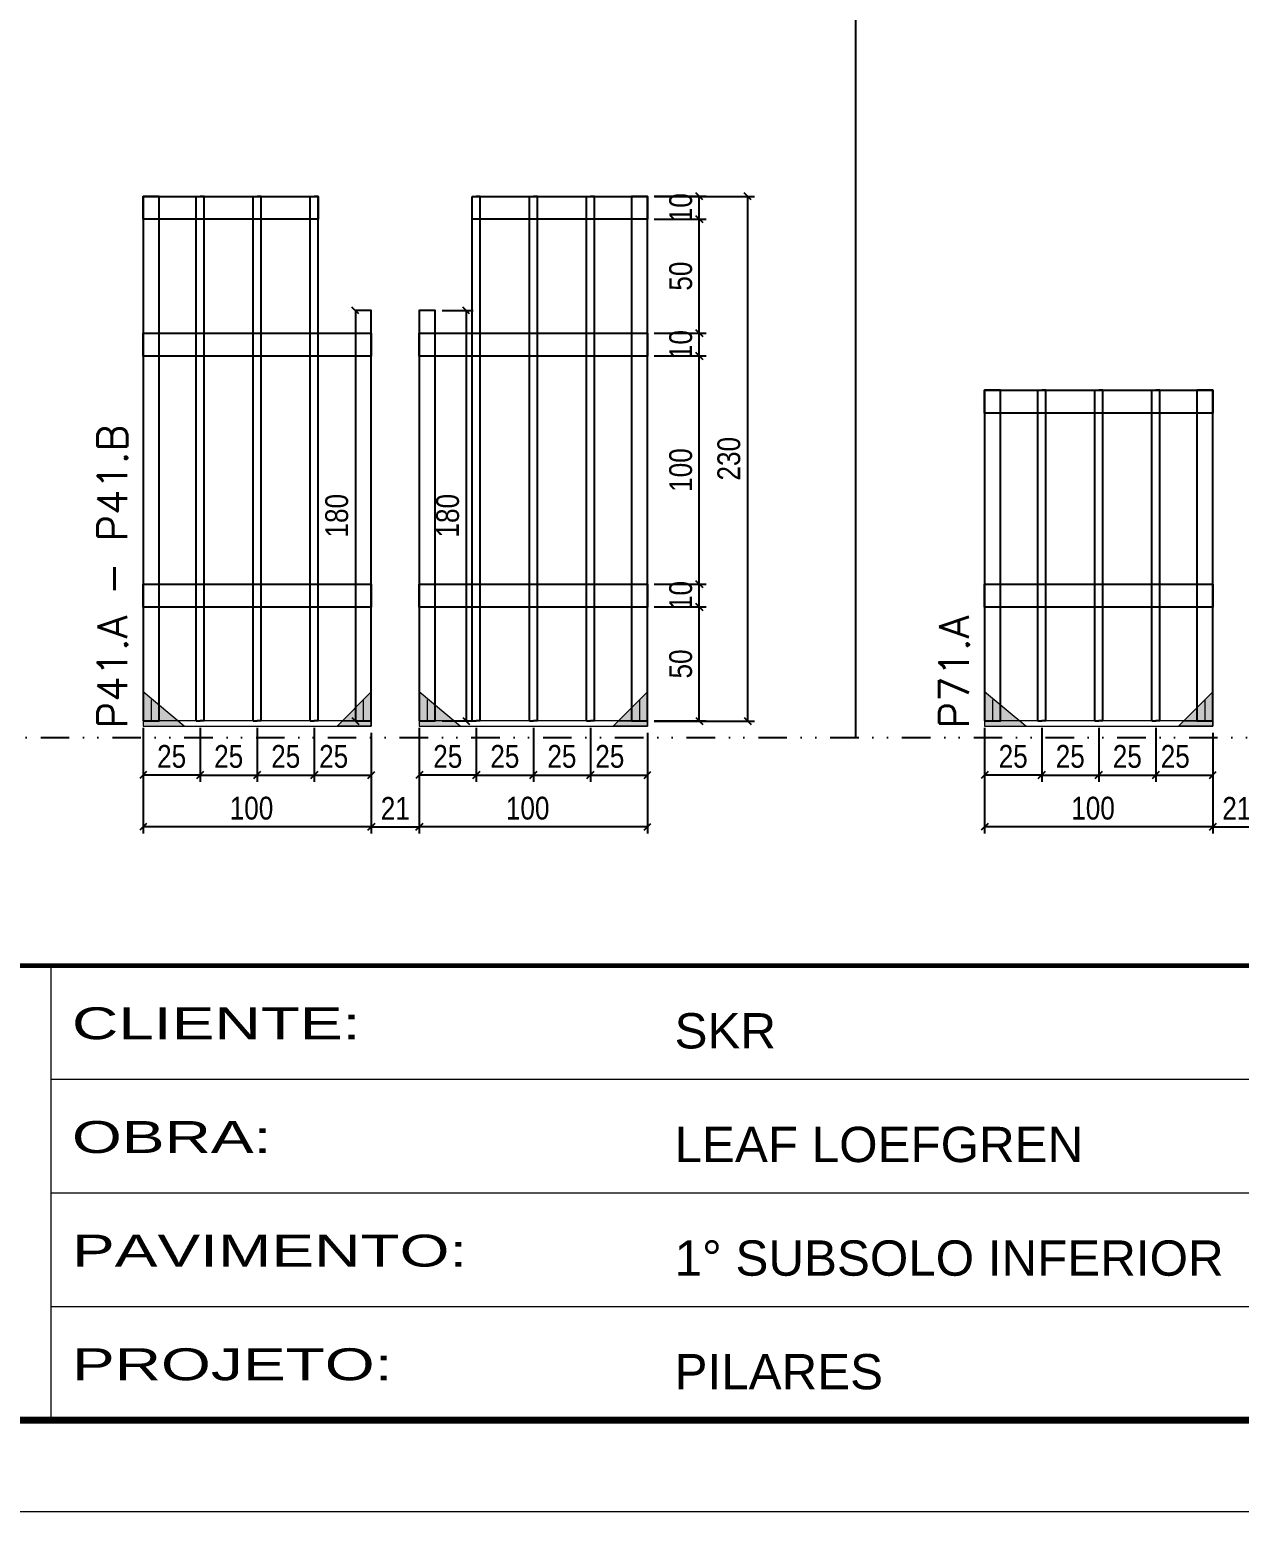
# Model space of a CAD drawing. Extents: x 14400 to 27878, y -21631 to 6985.
# Drawn here: x 16401 to 16931, y -12442 to -11793 of the extents above; entities that cross this region are included whole.
import ezdxf

# ---------------------------------------------------------------- set-up
doc = ezdxf.new("R2010")
doc.units = 0
for name, pattern in [('CONTINUO', [0]), ('DASHED', [0.75, 0.5, -0.25]), ('DIVIDE2', [0.625, 0.25, -0.125, 0, -0.125, 0, -0.125]), ('HIDDEN', [0.375, 0.25, -0.125])]:
    doc.linetypes.add(name, pattern=pattern)
for name, color, linetype in [('COTA', 241, 'Continuous'), ('Nível', 160, 'Continuous'), ('SARR_2.2x10', 60, 'Continuous'), ('SARR_3.5x7', 81, 'Continuous'), ('SARR_7x7', 40, 'Continuous'), ('Texto Nível', 251, 'Continuous')]:
    doc.layers.add(name, color=color, linetype=linetype)
for name, color, linetype, lineweight in [('Folhas', 255, 'Continuous', 9), ('Madeira', 126, 'Continuous', 18), ('Sarr 2.2x7', 40, 'Continuous', 9), ('SARRAFO DE PRESSAO', 251, 'DASHED', 9), ('Texto Seção', 7, 'Continuous', 15)]:
    doc.layers.add(name, color=color, linetype=linetype, lineweight=lineweight)
doc.styles.add('ARIAL', font='arial.ttf')
doc.styles.add('COTA TECNICA', font='techl___.ttf', dxfattribs={"height": 10})
doc.styles.add('REGUA-120', font='ROMANS.shx', dxfattribs={"height": 15})
doc.styles.add('Tecnologia', font='')
doc.styles.get('Tecnologia').set_extended_font_data('Forgotten Futurist')
doc.dimstyles.new('PAINEL', dxfattribs={"dimtxt": 10, "dimasz": 3, "dimexe": 3, "dimexo": 3, "dimgap": 3, "dimtad": 1, "dimdec": 1, "dimzin": 12, "dimdsep": 46, "dimtxsty": 'COTA TECNICA', "dimblk1": 'OBLIQUE', "dimblk2": 'OBLIQUE', "dimsah": 1, "dimcen": 0.9, "dimclrd": 4, "dimclre": 4, "dimclrt": 240, "dimadec": 1, "dimazin": 3, "dimtfac": 1, "dimtdec": 1, "dimtmove": 0, "dimatfit": 3, "dimfxl": 1, "dimtolj": 1, "dimtzin": 12, "dimarcsym": 0})

# ---------------------------------------------------------------- blocks, each defined once
blk = doc.blocks.new('9999999999')
at = {"color": 30, "linetype": 'CONTINUO'}
for p, q in [((98564.56, 34230.21), (98564.56, 34429.45)), ((98564.56, 34379.64), (99583.98, 34379.64)), ((98564.56, 34329.83), (99487.98, 34329.83)), ((98564.56, 34280.02), (99487.98, 34280.02))]:
    blk.add_line(p, q, dxfattribs=at)
at = {"color": 30, "linetype": 'CONTINUO', "const_width": 2}
blk.add_lwpolyline([(99583.98, 34230.21), (99583.98, 34414.45, 0.414214), (99568.98, 34429.45), (98228.98, 34429.45, 0.414214), (98213.98, 34414.45), (98213.98, 34245.21, 0.414214), (98228.98, 34230.21), (99583.98, 34230.21)], format="xyb", dxfattribs=at)
at = {"layer": 'Folhas'}
blk.add_lwpolyline([(98138.98, 34190.21), (99623.98, 34190.21), (99623.98, 35240.21), (98138.98, 35240.21)], close=True, dxfattribs=at)
at = {"layer": 'Folhas', "color": 30, "const_width": 3}
blk.add_lwpolyline([(98213.98, 34230.21), (99583.98, 34230.21), (99583.98, 35200.21), (98213.98, 35200.21)], close=True, dxfattribs=at)
at = {"color": 7, "linetype": 'Continuous', "ltscale": 5, "style": 'ARIAL'}
for s, height, p in [('SKR', 15.483, (98837.68, 34393.13)), ('LEAF LOEFGREN', 15.4829, (98837.68, 34343.32)), ('1° SUBSOLO INFERIOR', 15.4829, (98837.68, 34293.51)), ('PILARES', 15.483, (98837.68, 34243.7))]:
    blk.add_text(s, height=height, dxfattribs=at).set_placement(p)
at = {"layer": 'Folhas', "color": 7, "style": 'Tecnologia', "width": 1.5}
for s, p in [('CLIENTE:', (98573.65, 34397.17)), ('OBRA:', (98573.65, 34347.31)), ('PAVIMENTO:', (98573.65, 34297.5)), ('PROJETO:', (98573.65, 34247.69))]:
    blk.add_text(s, height=14, dxfattribs=at).set_placement(p)
blk = doc.blocks.new('_Oblique')
at = {"color": 0, "linetype": 'ByBlock', "lineweight": -2}
blk.add_line((-0.5, -0.5), (0.5, 0.5), dxfattribs=at)
blk = doc.blocks.new('*D2053')
at = {"layer": 'COTA', "color": 4, "lineweight": -2, "transparency": 16777216}
for p, q in [((16571.8, -12114.19), (16571.8, -12145.37)), ((16671.8, -12114.19), (16671.8, -12145.37)), ((16671.8, -12142.37), (16571.8, -12142.37))]:
    blk.add_line(p, q, dxfattribs=at)
at = {"layer": 'Defpoints', "color": 0, "transparency": 16777216}
for p in [(16571.8, -12111.19), (16671.8, -12111.19), (16571.8, -12142.37)]:
    blk.add_point(p, dxfattribs=at)
at = {"layer": 'COTA', "color": 4, "lineweight": -2, "transparency": 16777216, "xscale": 3, "yscale": 3, "zscale": 3, "rotation": 180}
blk.add_blockref('_Oblique', (16571.8, -12142.37), dxfattribs=at)
at = {"layer": 'COTA', "color": 4, "lineweight": -2, "transparency": 16777216, "xscale": 3, "yscale": 3, "zscale": 3}
blk.add_blockref('_Oblique', (16671.8, -12142.37), dxfattribs=at)
at = {"layer": 'COTA', "color": 240, "transparency": 16777216, "insert": (16619.3, -12134.27), "char_height": 10, "attachment_point": 5, "style": 'COTA TECNICA'}
blk.add_mtext('\\A1;100', dxfattribs=at)
blk = doc.blocks.new('*D2054')
at = {"layer": 'COTA', "color": 4, "lineweight": -2, "transparency": 16777216}
for p, q in [((16571.8, -12098.99), (16571.8, -12122.69)), ((16596.8, -12098.99), (16596.8, -12122.69)), ((16596.8, -12119.69), (16571.8, -12119.69))]:
    blk.add_line(p, q, dxfattribs=at)
at = {"layer": 'Defpoints', "color": 0, "transparency": 16777216}
for p in [(16571.8, -12095.99), (16596.8, -12095.99), (16571.8, -12119.69)]:
    blk.add_point(p, dxfattribs=at)
at = {"layer": 'COTA', "color": 4, "lineweight": -2, "transparency": 16777216, "xscale": 3, "yscale": 3, "zscale": 3, "rotation": 180}
blk.add_blockref('_Oblique', (16571.8, -12119.69), dxfattribs=at)
at = {"layer": 'COTA', "color": 4, "lineweight": -2, "transparency": 16777216, "xscale": 3, "yscale": 3, "zscale": 3}
blk.add_blockref('_Oblique', (16596.8, -12119.69), dxfattribs=at)
at = {"layer": 'COTA', "color": 240, "transparency": 16777216, "insert": (16584.3, -12111.58), "char_height": 10, "attachment_point": 5, "style": 'COTA TECNICA'}
blk.add_mtext('\\A1;25', dxfattribs=at)
blk = doc.blocks.new('*D2055')
at = {"layer": 'COTA', "color": 4, "lineweight": -2, "transparency": 16777216}
for p, q in [((16646.8, -12098.99), (16646.8, -12122.69)), ((16671.8, -12101.19), (16671.8, -12122.69)), ((16646.8, -12119.69), (16671.8, -12119.69))]:
    blk.add_line(p, q, dxfattribs=at)
at = {"layer": 'Defpoints', "color": 0, "transparency": 16777216}
for p in [(16646.8, -12095.99), (16671.8, -12098.19), (16671.8, -12119.69)]:
    blk.add_point(p, dxfattribs=at)
at = {"layer": 'COTA', "color": 4, "lineweight": -2, "transparency": 16777216, "xscale": 3, "yscale": 3, "zscale": 3, "rotation": 180}
blk.add_blockref('_Oblique', (16646.8, -12119.69), dxfattribs=at)
at = {"layer": 'COTA', "color": 4, "lineweight": -2, "transparency": 16777216, "xscale": 3, "yscale": 3, "zscale": 3}
blk.add_blockref('_Oblique', (16671.8, -12119.69), dxfattribs=at)
at = {"layer": 'COTA', "color": 240, "transparency": 16777216, "insert": (16655.3, -12111.58), "char_height": 10, "attachment_point": 5, "style": 'COTA TECNICA'}
blk.add_mtext('\\A1;25', dxfattribs=at)
blk = doc.blocks.new('*D2056')
at = {"layer": 'COTA', "color": 4, "lineweight": -2, "transparency": 16777216}
for p, q in [((16596.8, -12098.99), (16596.8, -12122.69)), ((16621.8, -12098.99), (16621.8, -12122.69)), ((16596.8, -12119.69), (16621.8, -12119.69))]:
    blk.add_line(p, q, dxfattribs=at)
at = {"layer": 'Defpoints', "color": 0, "transparency": 16777216}
for p in [(16596.8, -12095.99), (16621.8, -12095.99), (16621.8, -12119.69)]:
    blk.add_point(p, dxfattribs=at)
at = {"layer": 'COTA', "color": 4, "lineweight": -2, "transparency": 16777216, "xscale": 3, "yscale": 3, "zscale": 3, "rotation": 180}
blk.add_blockref('_Oblique', (16596.8, -12119.69), dxfattribs=at)
at = {"layer": 'COTA', "color": 4, "lineweight": -2, "transparency": 16777216, "xscale": 3, "yscale": 3, "zscale": 3}
blk.add_blockref('_Oblique', (16621.8, -12119.69), dxfattribs=at)
at = {"layer": 'COTA', "color": 240, "transparency": 16777216, "insert": (16609.3, -12111.58), "char_height": 10, "attachment_point": 5, "style": 'COTA TECNICA'}
blk.add_mtext('\\A1;25', dxfattribs=at)
blk = doc.blocks.new('*D2057')
at = {"layer": 'COTA', "color": 4, "lineweight": -2, "transparency": 16777216}
for p, q in [((16621.8, -12098.99), (16621.8, -12122.69)), ((16646.8, -12098.99), (16646.8, -12122.69)), ((16621.8, -12119.69), (16646.8, -12119.69))]:
    blk.add_line(p, q, dxfattribs=at)
at = {"layer": 'Defpoints', "color": 0, "transparency": 16777216}
for p in [(16621.8, -12095.99), (16646.8, -12095.99), (16646.8, -12119.69)]:
    blk.add_point(p, dxfattribs=at)
at = {"layer": 'COTA', "color": 4, "lineweight": -2, "transparency": 16777216, "xscale": 3, "yscale": 3, "zscale": 3, "rotation": 180}
blk.add_blockref('_Oblique', (16621.8, -12119.69), dxfattribs=at)
at = {"layer": 'COTA', "color": 4, "lineweight": -2, "transparency": 16777216, "xscale": 3, "yscale": 3, "zscale": 3}
blk.add_blockref('_Oblique', (16646.8, -12119.69), dxfattribs=at)
at = {"layer": 'COTA', "color": 240, "transparency": 16777216, "insert": (16634.3, -12111.58), "char_height": 10, "attachment_point": 5, "style": 'COTA TECNICA'}
blk.add_mtext('\\A1;25', dxfattribs=at)
blk = doc.blocks.new('*D2058')
at = {"layer": 'COTA', "color": 4, "lineweight": -2, "transparency": 16777216}
for p, q in [((16674.8, -12045.99), (16697.5, -12045.99)), ((16694.5, -12095.99), (16694.5, -12045.99)), ((16674.8, -12095.99), (16697.5, -12095.99))]:
    blk.add_line(p, q, dxfattribs=at)
at = {"layer": 'Defpoints', "color": 0, "transparency": 16777216}
for p in [(16671.8, -12045.99), (16694.5, -12045.99), (16671.8, -12095.99)]:
    blk.add_point(p, dxfattribs=at)
at = {"layer": 'COTA', "color": 4, "lineweight": -2, "transparency": 16777216, "xscale": 3, "yscale": 3, "zscale": 3}
for p, rotation in [((16694.5, -12045.99), 90), ((16694.5, -12095.99), 270)]:
    blk.add_blockref('_Oblique', p, dxfattribs=dict(at, rotation=rotation))
at = {"layer": 'COTA', "color": 240, "transparency": 16777216, "insert": (16686.39, -12070.99), "char_height": 10, "attachment_point": 5, "rotation": 90, "style": 'COTA TECNICA'}
blk.add_mtext('\\A1;50', dxfattribs=at)
blk = doc.blocks.new('*D2059')
at = {"layer": 'COTA', "color": 4, "lineweight": -2, "transparency": 16777216}
for p, q in [((16674.8, -12035.99), (16697.5, -12035.99)), ((16694.5, -12045.99), (16694.5, -12035.99)), ((16674.8, -12045.99), (16697.5, -12045.99))]:
    blk.add_line(p, q, dxfattribs=at)
at = {"layer": 'Defpoints', "color": 0, "transparency": 16777216}
for p in [(16671.8, -12035.99), (16694.5, -12035.99), (16671.8, -12045.99)]:
    blk.add_point(p, dxfattribs=at)
at = {"layer": 'COTA', "color": 4, "lineweight": -2, "transparency": 16777216, "xscale": 3, "yscale": 3, "zscale": 3}
for p, rotation in [((16694.5, -12035.99), 90), ((16694.5, -12045.99), 270)]:
    blk.add_blockref('_Oblique', p, dxfattribs=dict(at, rotation=rotation))
at = {"layer": 'COTA', "color": 240, "transparency": 16777216, "insert": (16686.4, -12040.99), "char_height": 10, "attachment_point": 5, "rotation": 90, "style": 'COTA TECNICA'}
blk.add_mtext('\\A1;10', dxfattribs=at)
blk = doc.blocks.new('*D2060')
at = {"layer": 'COTA', "color": 4, "lineweight": -2, "transparency": 16777216}
for p, q in [((16674.8, -11935.99), (16697.5, -11935.99)), ((16694.5, -12035.99), (16694.5, -11935.99)), ((16674.8, -12035.99), (16697.5, -12035.99))]:
    blk.add_line(p, q, dxfattribs=at)
at = {"layer": 'Defpoints', "color": 0, "transparency": 16777216}
for p in [(16671.8, -11935.99), (16694.5, -11935.99), (16671.8, -12035.99)]:
    blk.add_point(p, dxfattribs=at)
at = {"layer": 'COTA', "color": 4, "lineweight": -2, "transparency": 16777216, "xscale": 3, "yscale": 3, "zscale": 3}
for p, rotation in [((16694.5, -11935.99), 90), ((16694.5, -12035.99), 270)]:
    blk.add_blockref('_Oblique', p, dxfattribs=dict(at, rotation=rotation))
at = {"layer": 'COTA', "color": 240, "transparency": 16777216, "insert": (16686.4, -11985.99), "char_height": 10, "attachment_point": 5, "rotation": 90, "style": 'COTA TECNICA'}
blk.add_mtext('\\A1;100', dxfattribs=at)
blk = doc.blocks.new('*D2061')
at = {"layer": 'COTA', "color": 4, "lineweight": -2, "transparency": 16777216}
for p, q in [((16674.8, -11925.99), (16697.5, -11925.99)), ((16694.5, -11935.99), (16694.5, -11925.99)), ((16674.8, -11935.99), (16697.5, -11935.99))]:
    blk.add_line(p, q, dxfattribs=at)
at = {"layer": 'Defpoints', "color": 0, "transparency": 16777216}
for p in [(16671.8, -11925.99), (16694.5, -11925.99), (16671.8, -11935.99)]:
    blk.add_point(p, dxfattribs=at)
at = {"layer": 'COTA', "color": 4, "lineweight": -2, "transparency": 16777216, "xscale": 3, "yscale": 3, "zscale": 3}
for p, rotation in [((16694.5, -11925.99), 90), ((16694.5, -11935.99), 270)]:
    blk.add_blockref('_Oblique', p, dxfattribs=dict(at, rotation=rotation))
at = {"layer": 'COTA', "color": 240, "transparency": 16777216, "insert": (16686.4, -11930.99), "char_height": 10, "attachment_point": 5, "rotation": 90, "style": 'COTA TECNICA'}
blk.add_mtext('\\A1;10', dxfattribs=at)
blk = doc.blocks.new('*D2062')
at = {"layer": 'COTA', "color": 4, "lineweight": -2, "transparency": 16777216}
for p, q in [((16674.8, -11875.99), (16697.5, -11875.99)), ((16694.5, -11925.99), (16694.5, -11875.99)), ((16674.8, -11925.99), (16697.5, -11925.99))]:
    blk.add_line(p, q, dxfattribs=at)
at = {"layer": 'Defpoints', "color": 0, "transparency": 16777216}
for p in [(16671.8, -11875.99), (16694.5, -11875.99), (16671.8, -11925.99)]:
    blk.add_point(p, dxfattribs=at)
at = {"layer": 'COTA', "color": 4, "lineweight": -2, "transparency": 16777216, "xscale": 3, "yscale": 3, "zscale": 3}
for p, rotation in [((16694.5, -11875.99), 90), ((16694.5, -11925.99), 270)]:
    blk.add_blockref('_Oblique', p, dxfattribs=dict(at, rotation=rotation))
at = {"layer": 'COTA', "color": 240, "transparency": 16777216, "insert": (16686.39, -11900.99), "char_height": 10, "attachment_point": 5, "rotation": 90, "style": 'COTA TECNICA'}
blk.add_mtext('\\A1;50', dxfattribs=at)
blk = doc.blocks.new('*D2063')
at = {"layer": 'COTA', "color": 4, "lineweight": -2, "transparency": 16777216}
for p, q in [((16674.8, -11865.99), (16697.5, -11865.99)), ((16694.5, -11875.99), (16694.5, -11865.99)), ((16674.8, -11875.99), (16697.5, -11875.99))]:
    blk.add_line(p, q, dxfattribs=at)
at = {"layer": 'Defpoints', "color": 0, "transparency": 16777216}
for p in [(16671.8, -11865.99), (16694.5, -11865.99), (16671.8, -11875.99)]:
    blk.add_point(p, dxfattribs=at)
at = {"layer": 'COTA', "color": 4, "lineweight": -2, "transparency": 16777216, "xscale": 3, "yscale": 3, "zscale": 3}
for p, rotation in [((16694.5, -11865.99), 90), ((16694.5, -11875.99), 270)]:
    blk.add_blockref('_Oblique', p, dxfattribs=dict(at, rotation=rotation))
at = {"layer": 'COTA', "color": 240, "transparency": 16777216, "insert": (16686.4, -11870.99), "char_height": 10, "attachment_point": 5, "rotation": 90, "style": 'COTA TECNICA'}
blk.add_mtext('\\A1;10', dxfattribs=at)
blk = doc.blocks.new('*D2064')
at = {"layer": 'COTA', "color": 4, "lineweight": -2, "transparency": 16777216}
for p, q in [((16674.81, -11866.03), (16718.72, -11866.03)), ((16715.72, -12096.03), (16715.72, -11866.03)), ((16674.8, -12096.03), (16718.72, -12096.03))]:
    blk.add_line(p, q, dxfattribs=at)
at = {"layer": 'Defpoints', "color": 0, "transparency": 16777216}
for p in [(16671.81, -11866.03), (16715.72, -11866.03), (16671.8, -12096.03)]:
    blk.add_point(p, dxfattribs=at)
at = {"layer": 'COTA', "color": 4, "lineweight": -2, "transparency": 16777216, "xscale": 3, "yscale": 3, "zscale": 3}
for p, rotation in [((16715.72, -11866.03), 90), ((16715.72, -12096.03), 270)]:
    blk.add_blockref('_Oblique', p, dxfattribs=dict(at, rotation=rotation))
at = {"layer": 'COTA', "color": 240, "transparency": 16777216, "insert": (16707.5, -11981.03), "char_height": 10, "attachment_point": 5, "rotation": 90, "style": 'COTA TECNICA'}
blk.add_mtext('\\A1;230', dxfattribs=at)
blk = doc.blocks.new('*D2065')
at = {"layer": 'COTA', "color": 4, "lineweight": -2, "transparency": 16777216}
for p, q in [((16450.8, -12114.19), (16450.8, -12145.37)), ((16550.8, -12114.19), (16550.8, -12145.37)), ((16550.8, -12142.37), (16450.8, -12142.37))]:
    blk.add_line(p, q, dxfattribs=at)
at = {"layer": 'Defpoints', "color": 0, "transparency": 16777216}
for p in [(16450.8, -12111.19), (16550.8, -12111.19), (16450.8, -12142.37)]:
    blk.add_point(p, dxfattribs=at)
at = {"layer": 'COTA', "color": 4, "lineweight": -2, "transparency": 16777216, "xscale": 3, "yscale": 3, "zscale": 3, "rotation": 180}
blk.add_blockref('_Oblique', (16450.8, -12142.37), dxfattribs=at)
at = {"layer": 'COTA', "color": 4, "lineweight": -2, "transparency": 16777216, "xscale": 3, "yscale": 3, "zscale": 3}
blk.add_blockref('_Oblique', (16550.8, -12142.37), dxfattribs=at)
at = {"layer": 'COTA', "color": 240, "transparency": 16777216, "insert": (16498.3, -12134.27), "char_height": 10, "attachment_point": 5, "style": 'COTA TECNICA'}
blk.add_mtext('\\A1;100', dxfattribs=at)
blk = doc.blocks.new('*D2066')
at = {"layer": 'COTA', "color": 4, "lineweight": -2, "transparency": 16777216}
for p, q in [((16450.8, -12098.99), (16450.8, -12122.69)), ((16475.8, -12098.99), (16475.8, -12122.69)), ((16475.8, -12119.69), (16450.8, -12119.69))]:
    blk.add_line(p, q, dxfattribs=at)
at = {"layer": 'Defpoints', "color": 0, "transparency": 16777216}
for p in [(16450.8, -12095.99), (16475.8, -12095.99), (16450.8, -12119.69)]:
    blk.add_point(p, dxfattribs=at)
at = {"layer": 'COTA', "color": 4, "lineweight": -2, "transparency": 16777216, "xscale": 3, "yscale": 3, "zscale": 3, "rotation": 180}
blk.add_blockref('_Oblique', (16450.8, -12119.69), dxfattribs=at)
at = {"layer": 'COTA', "color": 4, "lineweight": -2, "transparency": 16777216, "xscale": 3, "yscale": 3, "zscale": 3}
blk.add_blockref('_Oblique', (16475.8, -12119.69), dxfattribs=at)
at = {"layer": 'COTA', "color": 240, "transparency": 16777216, "insert": (16463.3, -12111.58), "char_height": 10, "attachment_point": 5, "style": 'COTA TECNICA'}
blk.add_mtext('\\A1;25', dxfattribs=at)
blk = doc.blocks.new('*D2067')
at = {"layer": 'COTA', "color": 4, "lineweight": -2, "transparency": 16777216}
for p, q in [((16525.8, -12098.99), (16525.8, -12122.69)), ((16550.8, -12101.19), (16550.8, -12122.69)), ((16525.8, -12119.69), (16550.8, -12119.69))]:
    blk.add_line(p, q, dxfattribs=at)
at = {"layer": 'Defpoints', "color": 0, "transparency": 16777216}
for p in [(16525.8, -12095.99), (16550.8, -12098.19), (16550.8, -12119.69)]:
    blk.add_point(p, dxfattribs=at)
at = {"layer": 'COTA', "color": 4, "lineweight": -2, "transparency": 16777216, "xscale": 3, "yscale": 3, "zscale": 3, "rotation": 180}
blk.add_blockref('_Oblique', (16525.8, -12119.69), dxfattribs=at)
at = {"layer": 'COTA', "color": 4, "lineweight": -2, "transparency": 16777216, "xscale": 3, "yscale": 3, "zscale": 3}
blk.add_blockref('_Oblique', (16550.8, -12119.69), dxfattribs=at)
at = {"layer": 'COTA', "color": 240, "transparency": 16777216, "insert": (16534.3, -12111.58), "char_height": 10, "attachment_point": 5, "style": 'COTA TECNICA'}
blk.add_mtext('\\A1;25', dxfattribs=at)
blk = doc.blocks.new('*D2068')
at = {"layer": 'COTA', "color": 4, "lineweight": -2, "transparency": 16777216}
for p, q in [((16475.8, -12098.99), (16475.8, -12122.69)), ((16500.8, -12098.99), (16500.8, -12122.69)), ((16475.8, -12119.69), (16500.8, -12119.69))]:
    blk.add_line(p, q, dxfattribs=at)
at = {"layer": 'Defpoints', "color": 0, "transparency": 16777216}
for p in [(16475.8, -12095.99), (16500.8, -12095.99), (16500.8, -12119.69)]:
    blk.add_point(p, dxfattribs=at)
at = {"layer": 'COTA', "color": 4, "lineweight": -2, "transparency": 16777216, "xscale": 3, "yscale": 3, "zscale": 3, "rotation": 180}
blk.add_blockref('_Oblique', (16475.8, -12119.69), dxfattribs=at)
at = {"layer": 'COTA', "color": 4, "lineweight": -2, "transparency": 16777216, "xscale": 3, "yscale": 3, "zscale": 3}
blk.add_blockref('_Oblique', (16500.8, -12119.69), dxfattribs=at)
at = {"layer": 'COTA', "color": 240, "transparency": 16777216, "insert": (16488.3, -12111.58), "char_height": 10, "attachment_point": 5, "style": 'COTA TECNICA'}
blk.add_mtext('\\A1;25', dxfattribs=at)
blk = doc.blocks.new('*D2069')
at = {"layer": 'COTA', "color": 4, "lineweight": -2, "transparency": 16777216}
for p, q in [((16500.8, -12098.99), (16500.8, -12122.69)), ((16525.8, -12098.99), (16525.8, -12122.69)), ((16500.8, -12119.69), (16525.8, -12119.69))]:
    blk.add_line(p, q, dxfattribs=at)
at = {"layer": 'Defpoints', "color": 0, "transparency": 16777216}
for p in [(16500.8, -12095.99), (16525.8, -12095.99), (16525.8, -12119.69)]:
    blk.add_point(p, dxfattribs=at)
at = {"layer": 'COTA', "color": 4, "lineweight": -2, "transparency": 16777216, "xscale": 3, "yscale": 3, "zscale": 3, "rotation": 180}
blk.add_blockref('_Oblique', (16500.8, -12119.69), dxfattribs=at)
at = {"layer": 'COTA', "color": 4, "lineweight": -2, "transparency": 16777216, "xscale": 3, "yscale": 3, "zscale": 3}
blk.add_blockref('_Oblique', (16525.8, -12119.69), dxfattribs=at)
at = {"layer": 'COTA', "color": 240, "transparency": 16777216, "insert": (16513.3, -12111.58), "char_height": 10, "attachment_point": 5, "style": 'COTA TECNICA'}
blk.add_mtext('\\A1;25', dxfattribs=at)
blk = doc.blocks.new('*D2070')
at = {"layer": 'COTA', "color": 4, "lineweight": -2, "transparency": 16777216}
for p, q in [((16550.8, -12101.19), (16550.8, -12145.37)), ((16571.8, -12101.19), (16571.8, -12145.37)), ((16550.8, -12142.37), (16571.8, -12142.37))]:
    blk.add_line(p, q, dxfattribs=at)
at = {"layer": 'Defpoints', "color": 0, "transparency": 16777216}
for p in [(16550.8, -12098.19), (16571.8, -12098.19), (16571.8, -12142.37)]:
    blk.add_point(p, dxfattribs=at)
at = {"layer": 'COTA', "color": 4, "lineweight": -2, "transparency": 16777216, "xscale": 3, "yscale": 3, "zscale": 3, "rotation": 180}
blk.add_blockref('_Oblique', (16550.8, -12142.37), dxfattribs=at)
at = {"layer": 'COTA', "color": 4, "lineweight": -2, "transparency": 16777216, "xscale": 3, "yscale": 3, "zscale": 3}
blk.add_blockref('_Oblique', (16571.8, -12142.37), dxfattribs=at)
at = {"layer": 'COTA', "color": 240, "transparency": 16777216, "insert": (16561.3, -12134.31), "char_height": 10, "attachment_point": 5, "style": 'COTA TECNICA'}
blk.add_mtext('\\A1;21', dxfattribs=at)
blk = doc.blocks.new('*D2081')
at = {"layer": 'COTA', "color": 4, "lineweight": -2, "transparency": 16777216}
for p, q in [((16819.54, -12114.19), (16819.54, -12145.37)), ((16919.54, -12114.19), (16919.54, -12145.37)), ((16919.54, -12142.37), (16819.54, -12142.37))]:
    blk.add_line(p, q, dxfattribs=at)
at = {"layer": 'Defpoints', "color": 0, "transparency": 16777216}
for p in [(16819.54, -12111.19), (16919.54, -12111.19), (16819.54, -12142.37)]:
    blk.add_point(p, dxfattribs=at)
at = {"layer": 'COTA', "color": 4, "lineweight": -2, "transparency": 16777216, "xscale": 3, "yscale": 3, "zscale": 3, "rotation": 180}
blk.add_blockref('_Oblique', (16819.54, -12142.37), dxfattribs=at)
at = {"layer": 'COTA', "color": 4, "lineweight": -2, "transparency": 16777216, "xscale": 3, "yscale": 3, "zscale": 3}
blk.add_blockref('_Oblique', (16919.54, -12142.37), dxfattribs=at)
at = {"layer": 'COTA', "color": 240, "transparency": 16777216, "insert": (16867.04, -12134.27), "char_height": 10, "attachment_point": 5, "style": 'COTA TECNICA'}
blk.add_mtext('\\A1;100', dxfattribs=at)
blk = doc.blocks.new('*D2082')
at = {"layer": 'COTA', "color": 4, "lineweight": -2, "transparency": 16777216}
for p, q in [((16819.54, -12098.99), (16819.54, -12122.69)), ((16844.54, -12098.99), (16844.54, -12122.69)), ((16844.54, -12119.69), (16819.54, -12119.69))]:
    blk.add_line(p, q, dxfattribs=at)
at = {"layer": 'Defpoints', "color": 0, "transparency": 16777216}
for p in [(16819.54, -12095.99), (16844.54, -12095.99), (16819.54, -12119.69)]:
    blk.add_point(p, dxfattribs=at)
at = {"layer": 'COTA', "color": 4, "lineweight": -2, "transparency": 16777216, "xscale": 3, "yscale": 3, "zscale": 3, "rotation": 180}
blk.add_blockref('_Oblique', (16819.54, -12119.69), dxfattribs=at)
at = {"layer": 'COTA', "color": 4, "lineweight": -2, "transparency": 16777216, "xscale": 3, "yscale": 3, "zscale": 3}
blk.add_blockref('_Oblique', (16844.54, -12119.69), dxfattribs=at)
at = {"layer": 'COTA', "color": 240, "transparency": 16777216, "insert": (16832.04, -12111.58), "char_height": 10, "attachment_point": 5, "style": 'COTA TECNICA'}
blk.add_mtext('\\A1;25', dxfattribs=at)
blk = doc.blocks.new('*D2083')
at = {"layer": 'COTA', "color": 4, "lineweight": -2, "transparency": 16777216}
for p, q in [((16894.54, -12098.99), (16894.54, -12122.69)), ((16919.54, -12101.19), (16919.54, -12122.69)), ((16894.54, -12119.69), (16919.54, -12119.69))]:
    blk.add_line(p, q, dxfattribs=at)
at = {"layer": 'Defpoints', "color": 0, "transparency": 16777216}
for p in [(16894.54, -12095.99), (16919.54, -12098.19), (16919.54, -12119.69)]:
    blk.add_point(p, dxfattribs=at)
at = {"layer": 'COTA', "color": 4, "lineweight": -2, "transparency": 16777216, "xscale": 3, "yscale": 3, "zscale": 3, "rotation": 180}
blk.add_blockref('_Oblique', (16894.54, -12119.69), dxfattribs=at)
at = {"layer": 'COTA', "color": 4, "lineweight": -2, "transparency": 16777216, "xscale": 3, "yscale": 3, "zscale": 3}
blk.add_blockref('_Oblique', (16919.54, -12119.69), dxfattribs=at)
at = {"layer": 'COTA', "color": 240, "transparency": 16777216, "insert": (16903.04, -12111.58), "char_height": 10, "attachment_point": 5, "style": 'COTA TECNICA'}
blk.add_mtext('\\A1;25', dxfattribs=at)
blk = doc.blocks.new('*D2084')
at = {"layer": 'COTA', "color": 4, "lineweight": -2, "transparency": 16777216}
for p, q in [((16844.54, -12098.99), (16844.54, -12122.69)), ((16869.54, -12098.99), (16869.54, -12122.69)), ((16844.54, -12119.69), (16869.54, -12119.69))]:
    blk.add_line(p, q, dxfattribs=at)
at = {"layer": 'Defpoints', "color": 0, "transparency": 16777216}
for p in [(16844.54, -12095.99), (16869.54, -12095.99), (16869.54, -12119.69)]:
    blk.add_point(p, dxfattribs=at)
at = {"layer": 'COTA', "color": 4, "lineweight": -2, "transparency": 16777216, "xscale": 3, "yscale": 3, "zscale": 3, "rotation": 180}
blk.add_blockref('_Oblique', (16844.54, -12119.69), dxfattribs=at)
at = {"layer": 'COTA', "color": 4, "lineweight": -2, "transparency": 16777216, "xscale": 3, "yscale": 3, "zscale": 3}
blk.add_blockref('_Oblique', (16869.54, -12119.69), dxfattribs=at)
at = {"layer": 'COTA', "color": 240, "transparency": 16777216, "insert": (16857.04, -12111.58), "char_height": 10, "attachment_point": 5, "style": 'COTA TECNICA'}
blk.add_mtext('\\A1;25', dxfattribs=at)
blk = doc.blocks.new('*D2085')
at = {"layer": 'COTA', "color": 4, "lineweight": -2, "transparency": 16777216}
for p, q in [((16869.54, -12098.99), (16869.54, -12122.69)), ((16894.54, -12098.99), (16894.54, -12122.69)), ((16869.54, -12119.69), (16894.54, -12119.69))]:
    blk.add_line(p, q, dxfattribs=at)
at = {"layer": 'Defpoints', "color": 0, "transparency": 16777216}
for p in [(16869.54, -12095.99), (16894.54, -12095.99), (16894.54, -12119.69)]:
    blk.add_point(p, dxfattribs=at)
at = {"layer": 'COTA', "color": 4, "lineweight": -2, "transparency": 16777216, "xscale": 3, "yscale": 3, "zscale": 3, "rotation": 180}
blk.add_blockref('_Oblique', (16869.54, -12119.69), dxfattribs=at)
at = {"layer": 'COTA', "color": 4, "lineweight": -2, "transparency": 16777216, "xscale": 3, "yscale": 3, "zscale": 3}
blk.add_blockref('_Oblique', (16894.54, -12119.69), dxfattribs=at)
at = {"layer": 'COTA', "color": 240, "transparency": 16777216, "insert": (16882.04, -12111.58), "char_height": 10, "attachment_point": 5, "style": 'COTA TECNICA'}
blk.add_mtext('\\A1;25', dxfattribs=at)
blk = doc.blocks.new('*D2086')
at = {"layer": 'COTA', "color": 4, "lineweight": -2, "transparency": 16777216}
for p, q in [((16919.54, -12101.19), (16919.54, -12145.37)), ((16940.54, -12101.19), (16940.54, -12145.37)), ((16919.54, -12142.37), (16940.54, -12142.37))]:
    blk.add_line(p, q, dxfattribs=at)
at = {"layer": 'Defpoints', "color": 0, "transparency": 16777216}
for p in [(16919.54, -12098.19), (16940.54, -12098.19), (16940.54, -12142.37)]:
    blk.add_point(p, dxfattribs=at)
at = {"layer": 'COTA', "color": 4, "lineweight": -2, "transparency": 16777216, "xscale": 3, "yscale": 3, "zscale": 3, "rotation": 180}
blk.add_blockref('_Oblique', (16919.54, -12142.37), dxfattribs=at)
at = {"layer": 'COTA', "color": 4, "lineweight": -2, "transparency": 16777216, "xscale": 3, "yscale": 3, "zscale": 3}
blk.add_blockref('_Oblique', (16940.54, -12142.37), dxfattribs=at)
at = {"layer": 'COTA', "color": 240, "transparency": 16777216, "insert": (16930.04, -12134.31), "char_height": 10, "attachment_point": 5, "style": 'COTA TECNICA'}
blk.add_mtext('\\A1;21', dxfattribs=at)
blk = doc.blocks.new('*D2129')
at = {"layer": 'COTA', "color": 4, "lineweight": -2, "transparency": 16777216}
for p, q in [((16581.8, -11916.03), (16595.39, -11916.03)), ((16592.39, -11916.03), (16592.39, -12095.99)), ((16581.8, -12095.99), (16595.39, -12095.99))]:
    blk.add_line(p, q, dxfattribs=at)
at = {"layer": 'Defpoints', "color": 0, "transparency": 16777216}
for p in [(16578.8, -11916.03), (16578.8, -12095.99), (16592.39, -12095.99)]:
    blk.add_point(p, dxfattribs=at)
at = {"layer": 'COTA', "color": 4, "lineweight": -2, "transparency": 16777216, "xscale": 3, "yscale": 3, "zscale": 3}
for p, rotation in [((16592.39, -11916.03), 90), ((16592.39, -12095.99), 270)]:
    blk.add_blockref('_Oblique', p, dxfattribs=dict(at, rotation=rotation))
at = {"layer": 'COTA', "color": 240, "transparency": 16777216, "insert": (16584.27, -12006.01), "char_height": 10, "attachment_point": 5, "rotation": 90, "style": 'COTA TECNICA'}
blk.add_mtext('\\A1;180', dxfattribs=at)
blk = doc.blocks.new('*D2130')
at = {"layer": 'COTA', "color": 4, "lineweight": -2, "transparency": 16777216}
for p, q in [((16540.8, -11916.03), (16540.8, -11916.03)), ((16543.8, -11916.03), (16543.8, -12095.99)), ((16546.8, -12095.99), (16546.8, -12095.99))]:
    blk.add_line(p, q, dxfattribs=at)
at = {"layer": 'Defpoints', "color": 0, "transparency": 16777216}
for p in [(16543.8, -11916.03), (16543.8, -12095.99), (16543.8, -12095.99)]:
    blk.add_point(p, dxfattribs=at)
at = {"layer": 'COTA', "color": 4, "lineweight": -2, "transparency": 16777216, "xscale": 3, "yscale": 3, "zscale": 3}
for p, rotation in [((16543.8, -11916.03), 90), ((16543.8, -12095.99), 270)]:
    blk.add_blockref('_Oblique', p, dxfattribs=dict(at, rotation=rotation))
at = {"layer": 'COTA', "color": 240, "transparency": 16777216, "insert": (16535.68, -12006.01), "char_height": 10, "attachment_point": 5, "rotation": 90, "style": 'COTA TECNICA'}
blk.add_mtext('\\A1;180', dxfattribs=at)

msp = doc.modelspace()

# ---------------------------------------------------------------- hatches: boundary and pattern name
at = {"layer": 'Madeira'}
h = msp.add_hatch(color=252, dxfattribs=at)
h.dxf.hatch_style = 2
h.paths.add_polyline_path([(16450.8, -12083.19), (16450.8, -12098.19), (16468.8, -12098.19)])
h = msp.add_hatch(color=252, dxfattribs=at)
h.dxf.hatch_style = 2
h.paths.add_polyline_path([(16550.8, -12083.19), (16550.8, -12098.19), (16535.8, -12098.19)])
h = msp.add_hatch(color=252, dxfattribs=at)
h.dxf.hatch_style = 2
h.paths.add_polyline_path([(16571.8, -12083.19), (16571.8, -12098.19), (16589.8, -12098.19)])
h = msp.add_hatch(color=252, dxfattribs=at)
h.dxf.hatch_style = 2
h.paths.add_polyline_path([(16671.8, -12083.19), (16671.8, -12098.19), (16656.8, -12098.19)])
h = msp.add_hatch(color=252, dxfattribs=at)
h.dxf.hatch_style = 2
h.paths.add_polyline_path([(16819.54, -12083.19), (16819.54, -12098.19), (16837.54, -12098.19)])
h = msp.add_hatch(color=252, dxfattribs=at)
h.dxf.hatch_style = 2
h.paths.add_polyline_path([(16919.54, -12083.19), (16919.54, -12098.19), (16904.54, -12098.19)])

# ---------------------------------------------------------------- linework, layer by layer
at = {"layer": 'Madeira', "color": 1, "linetype": 'HIDDEN'}
for p, q in [((16454.3, -12086.69), (16454.3, -12095.99)), ((16454.3, -12086.69), (16454.3, -12095.99)), ((16547.3, -12086.69), (16547.3, -12095.99)), ((16547.3, -12086.69), (16547.3, -12095.99)), ((16575.3, -12086.69), (16575.3, -12095.99)), ((16575.3, -12086.69), (16575.3, -12095.99)), ((16668.3, -12086.69), (16668.3, -12095.99)), ((16668.3, -12086.69), (16668.3, -12095.99)), ((16823.04, -12086.69), (16823.04, -12095.99)), ((16823.04, -12086.69), (16823.04, -12095.99)), ((16916.04, -12086.69), (16916.04, -12095.99)), ((16916.04, -12086.69), (16916.04, -12095.99)), ((16457.8, -12090.19), (16457.8, -12095.99)), ((16578.8, -12090.19), (16578.8, -12095.99)), ((16826.54, -12090.19), (16826.54, -12095.99)), ((16460.64, -12095.99), (16450.8, -12095.99)), ((16460.64, -12095.99), (16450.8, -12095.99)), ((16466.6, -12095.99), (16450.8, -12095.99)), ((16538, -12095.99), (16550.8, -12095.99)), ((16540.97, -12095.99), (16550.8, -12095.99)), ((16540.97, -12095.99), (16550.8, -12095.99)), ((16581.64, -12095.99), (16571.8, -12095.99)), ((16581.64, -12095.99), (16571.8, -12095.99)), ((16587.6, -12095.99), (16571.8, -12095.99)), ((16659, -12095.99), (16671.8, -12095.99)), ((16661.97, -12095.99), (16671.8, -12095.99)), ((16661.97, -12095.99), (16671.8, -12095.99)), ((16829.37, -12095.99), (16819.54, -12095.99)), ((16829.37, -12095.99), (16819.54, -12095.99)), ((16835.34, -12095.99), (16819.54, -12095.99)), ((16906.74, -12095.99), (16919.54, -12095.99)), ((16909.7, -12095.99), (16919.54, -12095.99)), ((16909.7, -12095.99), (16919.54, -12095.99))]:
    msp.add_line(p, q, dxfattribs=at)
at = {"layer": 'Madeira'}
for p, q in [((16450.8, -12095.99), (16450.8, -12098.19)), ((16450.8, -12095.99), (16450.8, -12098.19)), ((16450.8, -12095.99), (16450.8, -12098.19)), ((16571.8, -12095.99), (16571.8, -12098.19)), ((16571.8, -12095.99), (16571.8, -12098.19)), ((16571.8, -12095.99), (16571.8, -12098.19)), ((16819.54, -12095.99), (16819.54, -12098.19)), ((16819.54, -12095.99), (16819.54, -12098.19)), ((16819.54, -12095.99), (16819.54, -12098.19))]:
    msp.add_line(p, q, dxfattribs=at)
at = {"layer": 'Madeira', "color": 0}
for points in [[(16450.8, -12083.19), (16450.8, -12098.19), (16468.8, -12098.19), (16450.8, -12083.19)], [(16550.8, -12083.19), (16550.8, -12098.19), (16535.8, -12098.19), (16550.8, -12083.19)], [(16571.8, -12083.19), (16571.8, -12098.19), (16589.8, -12098.19), (16571.8, -12083.19)], [(16671.8, -12083.19), (16671.8, -12098.19), (16656.8, -12098.19), (16671.8, -12083.19)], [(16819.54, -12083.19), (16819.54, -12098.19), (16837.54, -12098.19), (16819.54, -12083.19)], [(16919.54, -12083.19), (16919.54, -12098.19), (16904.54, -12098.19), (16919.54, -12083.19)]]:
    msp.add_lwpolyline(points, dxfattribs=at)
at = {"layer": 'Nível', "color": 4, "linetype": 'DIVIDE2', "ltscale": 50}
msp.add_line((16059.97, -12103.19), (17429.97, -12103.19), dxfattribs=at)
at = {"layer": 'Sarr 2.2x7'}
for points in [[(16550.8, -12095.99), (16450.8, -12095.99), (16450.8, -12098.19), (16550.8, -12098.19)], [(16671.8, -12095.99), (16571.8, -12095.99), (16571.8, -12098.19), (16671.8, -12098.19)], [(16919.54, -12095.99), (16819.54, -12095.99), (16819.54, -12098.19), (16919.54, -12098.19)]]:
    msp.add_lwpolyline(points, close=True, dxfattribs=at)
at = {"layer": 'SARR_2.2x10'}
for points in [[(16450.8, -11866.03), (16527.55, -11866.03), (16527.55, -11876.03), (16450.8, -11876.03)], [(16595.05, -11866.03), (16671.81, -11866.03), (16671.81, -11876.03), (16595.05, -11876.03)], [(16450.8, -11926.03), (16550.8, -11926.03), (16550.8, -11936.03), (16450.8, -11936.03)], [(16571.8, -11926.03), (16671.81, -11926.03), (16671.81, -11936.03), (16571.8, -11936.03)], [(16819.54, -11951.03), (16919.54, -11951.03), (16919.54, -11961.03), (16819.54, -11961.03)], [(16450.8, -12036.03), (16550.8, -12036.03), (16550.8, -12046.03), (16450.8, -12046.03)], [(16571.8, -12036.03), (16671.81, -12036.03), (16671.81, -12046.03), (16571.8, -12046.03)], [(16819.54, -12036.03), (16919.54, -12036.03), (16919.54, -12046.03), (16819.54, -12046.03)]]:
    msp.add_lwpolyline(points, close=True, dxfattribs=at)
at = {"layer": 'SARR_3.5x7'}
for p, q in [((16474.05, -12095.99), (16474.05, -11866.03)), ((16474.05, -11866.03), (16475.8, -11866.03)), ((16477.55, -11866.03), (16475.8, -11866.03)), ((16477.55, -12095.99), (16477.55, -11866.03)), ((16499.05, -12095.99), (16499.05, -11866.03)), ((16499.05, -11866.03), (16500.8, -11866.03)), ((16502.55, -11866.03), (16500.8, -11866.03)), ((16502.55, -12095.99), (16502.55, -11866.03)), ((16524.05, -12095.99), (16524.05, -11866.03)), ((16524.05, -11866.03), (16525.8, -11866.03)), ((16527.55, -11866.03), (16525.8, -11866.03)), ((16527.55, -12095.99), (16527.55, -11866.03)), ((16595.05, -12095.99), (16595.05, -11866.03)), ((16595.05, -11866.03), (16596.8, -11866.03)), ((16598.55, -11866.03), (16596.8, -11866.03)), ((16598.55, -12095.99), (16598.55, -11866.03)), ((16620.05, -12095.99), (16620.06, -11866.03)), ((16620.06, -11866.03), (16621.81, -11866.03)), ((16623.56, -11866.03), (16621.81, -11866.03)), ((16623.55, -12095.99), (16623.56, -11866.03)), ((16645.05, -12095.99), (16645.06, -11866.03)), ((16645.06, -11866.03), (16646.81, -11866.03)), ((16648.56, -11866.03), (16646.81, -11866.03)), ((16648.55, -12095.99), (16648.56, -11866.03)), ((16842.79, -12095.99), (16842.79, -11951.03)), ((16842.79, -11951.03), (16844.54, -11951.03)), ((16846.29, -11951.03), (16844.54, -11951.03)), ((16846.29, -12095.99), (16846.29, -11951.03)), ((16867.79, -12095.99), (16867.79, -11951.03)), ((16867.79, -11951.03), (16869.54, -11951.03)), ((16871.29, -11951.03), (16869.54, -11951.03)), ((16871.29, -12095.99), (16871.29, -11951.03)), ((16892.79, -12095.99), (16892.79, -11951.03)), ((16892.79, -11951.03), (16894.54, -11951.03)), ((16896.29, -11951.03), (16894.54, -11951.03)), ((16896.29, -12095.99), (16896.29, -11951.03)), ((16474.05, -12095.99), (16475.8, -12095.99)), ((16477.55, -12095.99), (16475.8, -12095.99)), ((16499.05, -12095.99), (16500.8, -12095.99)), ((16502.55, -12095.99), (16500.8, -12095.99)), ((16524.05, -12095.99), (16525.8, -12095.99)), ((16527.55, -12095.99), (16525.8, -12095.99)), ((16595.05, -12095.99), (16596.8, -12095.99)), ((16598.55, -12095.99), (16596.8, -12095.99)), ((16620.05, -12095.99), (16621.8, -12095.99)), ((16623.55, -12095.99), (16621.8, -12095.99)), ((16645.05, -12095.99), (16646.8, -12095.99)), ((16648.55, -12095.99), (16646.8, -12095.99)), ((16842.79, -12095.99), (16844.54, -12095.99)), ((16846.29, -12095.99), (16844.54, -12095.99)), ((16867.79, -12095.99), (16869.54, -12095.99)), ((16871.29, -12095.99), (16869.54, -12095.99)), ((16892.79, -12095.99), (16894.54, -12095.99)), ((16896.29, -12095.99), (16894.54, -12095.99))]:
    msp.add_line(p, q, dxfattribs=at)
at = {"layer": 'SARR_7x7'}
for points in [[(16450.8, -12095.99), (16457.8, -12095.99), (16457.8, -11866.03), (16450.8, -11866.03)], [(16664.8, -12095.99), (16671.8, -12095.99), (16671.81, -11866.03), (16664.81, -11866.03)], [(16543.8, -12095.99), (16550.8, -12095.99), (16550.8, -11916.03), (16543.8, -11916.03)], [(16571.8, -12095.99), (16578.8, -12095.99), (16578.8, -11916.03), (16571.8, -11916.03)], [(16819.54, -12095.99), (16826.54, -12095.99), (16826.54, -11951.03), (16819.54, -11951.03)], [(16912.54, -12095.99), (16919.54, -12095.99), (16919.54, -11951.03), (16912.54, -11951.03)]]:
    msp.add_lwpolyline(points, close=True, dxfattribs=at)
at = {"layer": 'Texto Nível'}
msp.add_line((16762.91, -11432.47), (16762.91, -12103.19), dxfattribs=at)

# ---------------------------------------------------------------- block references
at = {"layer": 'SARRAFO DE PRESSAO', "color": 6, "linetype": 'ByBlock'}
msp.add_blockref('9999999999', (-82154.01, -46632.68), dxfattribs=at)

# ---------------------------------------------------------------- texts
at = {"layer": 'Texto Seção', "style": 'REGUA-120'}
for s, p in [('P41.A - P41.B', (16443.89, -12099.31)), ('P71.A', (16812.62, -12099.31))]:
    msp.add_text(s, height=13, rotation=90, dxfattribs=at).set_placement(p)

# ---------------------------------------------------------------- dimensions: what is measured, and where the dimension line sits
at = {"layer": 'COTA'}
for base, p1, p2, angle, picture, middle in [((16694.5, -11865.99), (16671.8, -11875.99), (16671.8, -11865.99), 90, '*D2063', (16694.5, -11870.99)), ((16715.72, -11866.03), (16671.8, -12096.03), (16671.81, -11866.03), 90, '*D2064', (16715.72, -11981.03)), ((16694.5, -11925.99), (16671.8, -11935.99), (16671.8, -11925.99), 90, '*D2061', (16694.5, -11930.99)), ((16694.5, -12035.99), (16671.8, -12045.99), (16671.8, -12035.99), 90, '*D2059', (16694.5, -12040.99)), ((16450.8, -12142.37), (16550.8, -12111.19), (16450.8, -12111.19), 180, '*D2065', (16498.3, -12142.37)), ((16571.8, -12142.37), (16671.8, -12111.19), (16571.8, -12111.19), 180, '*D2053', (16619.3, -12142.37)), ((16819.54, -12142.37), (16919.54, -12111.19), (16819.54, -12111.19), 180, '*D2081', (16867.04, -12142.37))]:
    dim = msp.add_linear_dim(base=base, p1=p1, p2=p2, angle=angle, dimstyle='PAINEL', override={"dimtmove": 1}, dxfattribs=at)
    dim.commit()
    dim.dimension.update_dxf_attribs({"geometry": picture, "text_midpoint": middle, "dimtype": 160})
for base, p1, p2, angle, picture, middle in [((16694.5, -11875.99), (16671.8, -11925.99), (16671.8, -11875.99), 90, '*D2062', (16686.39, -11900.99)), ((16694.5, -11935.99), (16671.8, -12035.99), (16671.8, -11935.99), 90, '*D2060', (16686.4, -11985.99)), ((16694.5, -12045.99), (16671.8, -12095.99), (16671.8, -12045.99), 90, '*D2058', (16686.39, -12070.99)), ((16450.8, -12119.69), (16475.8, -12095.99), (16450.8, -12095.99), 180, '*D2066', (16463.3, -12111.58)), ((16571.8, -12119.69), (16596.8, -12095.99), (16571.8, -12095.99), 180, '*D2054', (16584.3, -12111.58)), ((16819.54, -12119.69), (16844.54, -12095.99), (16819.54, -12095.99), 180, '*D2082', (16832.04, -12111.58))]:
    dim = msp.add_linear_dim(base=base, p1=p1, p2=p2, angle=angle, dimstyle='PAINEL', override={"dimtmove": 1}, dxfattribs=at)
    dim.commit()
    dim.dimension.update_dxf_attribs({"geometry": picture, "text_midpoint": middle})
dim = msp.add_linear_dim(base=(16543.8, -12095.99), p1=(16543.8, -11916.03), p2=(16543.8, -12095.99), angle=90, dimstyle='PAINEL', dxfattribs=at)
dim.commit()
dim.dimension.update_dxf_attribs({"geometry": '*D2130', "text_midpoint": (16535.68, -12006.01)})
dim = msp.add_linear_dim(base=(16592.39, -12095.99), p1=(16578.8, -11916.03), p2=(16578.8, -12095.99), angle=90, dimstyle='PAINEL', dxfattribs=at)
dim.commit()
dim.dimension.update_dxf_attribs({"geometry": '*D2129', "text_midpoint": (16592.39, -12006.01), "dimtype": 160})
for base, p1, p2, picture, middle in [((16500.8, -12119.69), (16475.8, -12095.99), (16500.8, -12095.99), '*D2068', (16488.3, -12111.58)), ((16525.8, -12119.69), (16500.8, -12095.99), (16525.8, -12095.99), '*D2069', (16513.3, -12111.58)), ((16621.8, -12119.69), (16596.8, -12095.99), (16621.8, -12095.99), '*D2056', (16609.3, -12111.58)), ((16646.8, -12119.69), (16621.8, -12095.99), (16646.8, -12095.99), '*D2057', (16634.3, -12111.58)), ((16869.54, -12119.69), (16844.54, -12095.99), (16869.54, -12095.99), '*D2084', (16857.04, -12111.58)), ((16894.54, -12119.69), (16869.54, -12095.99), (16894.54, -12095.99), '*D2085', (16882.04, -12111.58))]:
    dim = msp.add_linear_dim(base=base, p1=p1, p2=p2, dimstyle='PAINEL', override={"dimtmove": 1}, dxfattribs=at)
    dim.commit()
    dim.dimension.update_dxf_attribs({"geometry": picture, "text_midpoint": middle})
for base, p1, p2, picture, middle in [((16550.8, -12119.69), (16525.8, -12095.99), (16550.8, -12098.19), '*D2067', (16534.3, -12119.69)), ((16671.8, -12119.69), (16646.8, -12095.99), (16671.8, -12098.19), '*D2055', (16655.3, -12119.69)), ((16919.54, -12119.69), (16894.54, -12095.99), (16919.54, -12098.19), '*D2083', (16903.04, -12119.69))]:
    dim = msp.add_linear_dim(base=base, p1=p1, p2=p2, dimstyle='PAINEL', override={"dimtmove": 1}, dxfattribs=at)
    dim.commit()
    dim.dimension.update_dxf_attribs({"geometry": picture, "text_midpoint": middle, "dimtype": 160})
for base, p1, p2, picture, middle in [((16571.8, -12142.37), (16550.8, -12098.19), (16571.8, -12098.19), '*D2070', (16561.3, -12134.31)), ((16940.54, -12142.37), (16919.54, -12098.19), (16940.54, -12098.19), '*D2086', (16930.04, -12134.31))]:
    dim = msp.add_linear_dim(base=base, p1=p1, p2=p2, dimstyle='PAINEL', dxfattribs=at)
    dim.commit()
    dim.dimension.update_dxf_attribs({"geometry": picture, "text_midpoint": middle})

doc.saveas('drawing.dxf')
